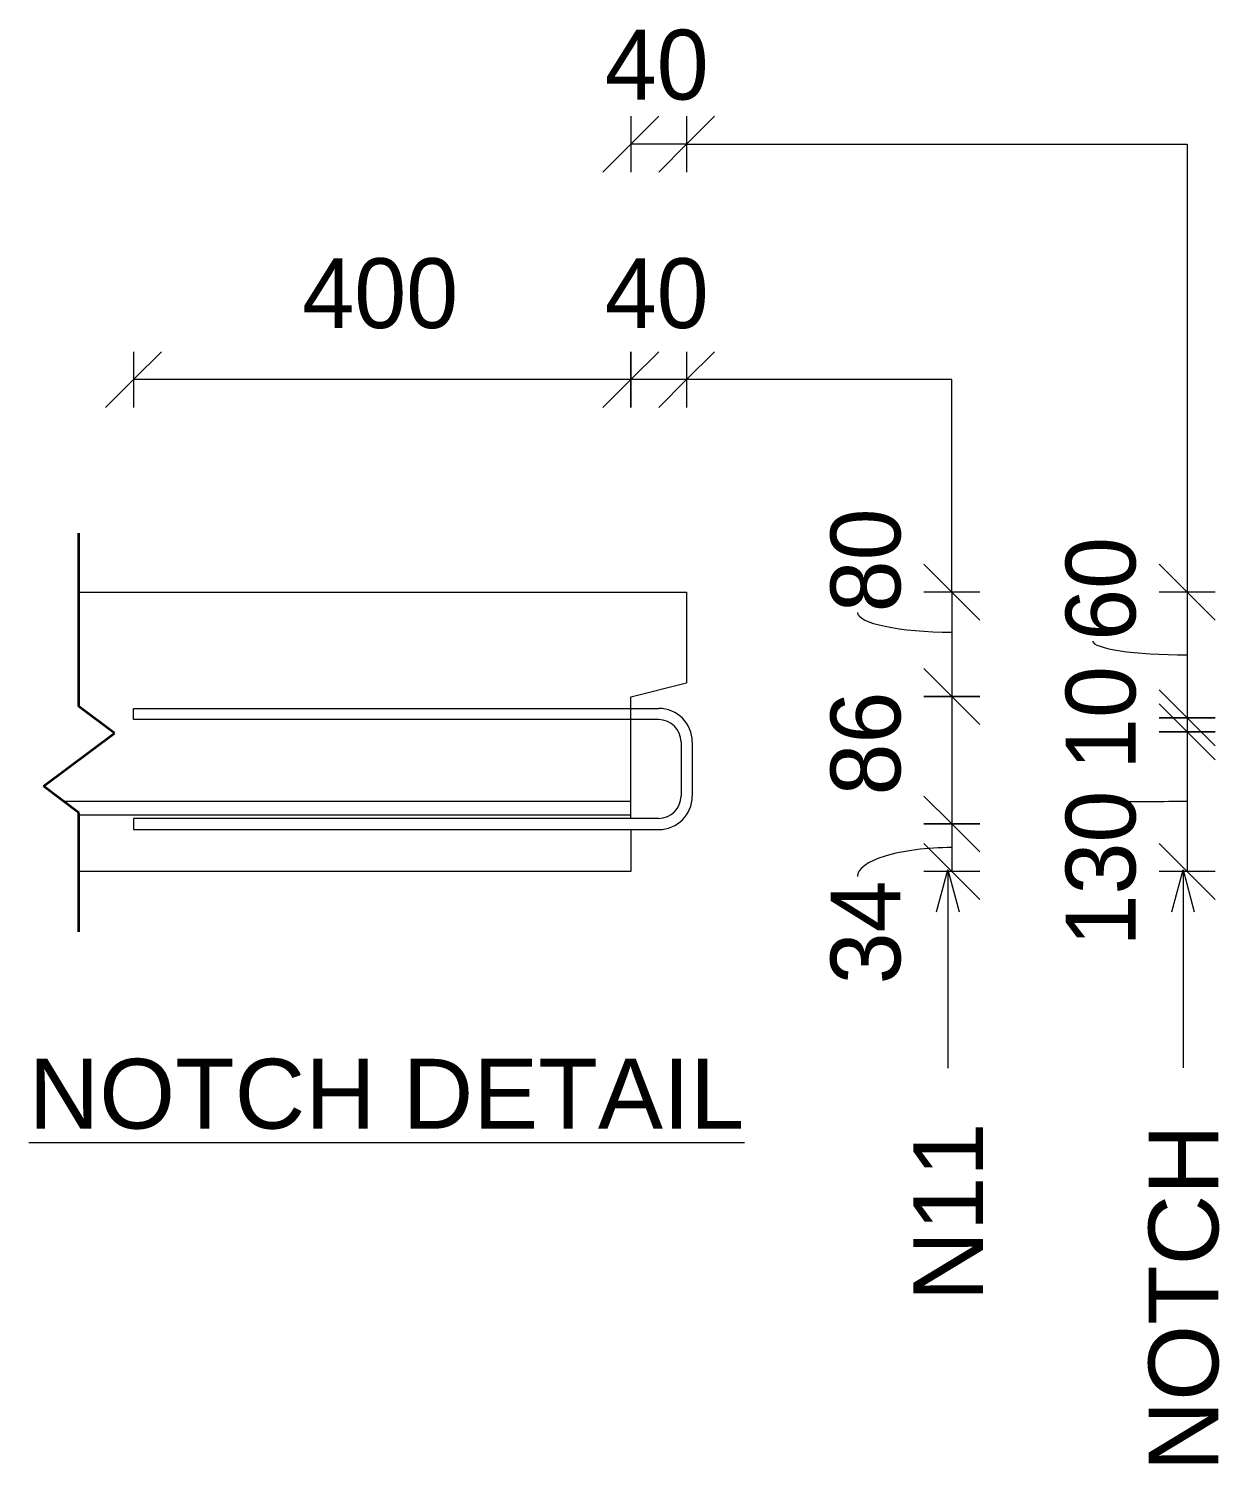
# Model space of a CAD drawing. Header units: millimetres. Extents: x -7945 to 7565, y 1067 to 22619.
# Drawn here: x 2342 to 3194, y 17512 to 18539 of the extents above; entities that cross this region are included whole.
import ezdxf

# ---------------------------------------------------------------- set-up
doc = ezdxf.new("R2010")
doc.units = ezdxf.units.MM
doc.layers.add('A-DETL', color=90, linetype='Continuous', lineweight=18)
doc.layers.add('G-ANNO-TEXT', color=231, linetype='Continuous', lineweight=9)
doc.styles.add('Arial_1', font='arial.ttf', dxfattribs={"height": 50})
doc.styles.add('Nirmala UI Semilight_1', font='NirmalaS.ttf', dxfattribs={"height": 50})

msp = doc.modelspace()

# ---------------------------------------------------------------- linework, layer by layer
at = {"layer": 'A-DETL', "color": 7}
for p, q in [((2773.1, 18456.1), (2793.1, 18476.1)), ((2773.1, 18476.1), (2773.1, 18456.1)), ((2833.1, 18476.1), (2813.1, 18456.1)), ((2813.1, 18476.1), (2813.1, 18456.1)), ((2773.1, 18456.1), (2753.1, 18436.1)), ((2813.1, 18456.1), (2773.1, 18456.1)), ((2773.1, 18456.1), (2773.1, 18436.1)), ((2813.1, 18456.1), (2793.1, 18436.1)), ((2813.1, 18456.1), (2813.1, 18436.1)), ((2813.1, 18456.1), (3171.3, 18456.1)), ((3171.3, 18456.1), (3171.3, 18135.4)), ((2417.1, 18307.5), (2417.1, 18287.5)), ((2417.1, 18287.5), (2437.1, 18307.5)), ((2773.1, 18287.5), (2773.1, 18307.5)), ((2773.1, 18307.5), (2773.1, 18287.5)), ((2773.1, 18287.5), (2793.1, 18307.5)), ((2793.1, 18307.5), (2773.1, 18287.5)), ((2813.1, 18307.5), (2813.1, 18287.5)), ((2813.1, 18287.5), (2833.1, 18307.5)), ((2417.1, 18287.5), (2397.1, 18267.5)), ((2773.1, 18287.5), (2417.1, 18287.5)), ((2417.1, 18287.5), (2417.1, 18267.5)), ((2773.1, 18287.5), (2753.1, 18267.5)), ((2753.1, 18267.5), (2773.1, 18287.5)), ((2813.1, 18287.5), (2773.1, 18287.5)), ((2773.1, 18287.5), (2773.1, 18267.5)), ((2773.1, 18267.5), (2773.1, 18287.5)), ((2793.1, 18267.5), (2813.1, 18287.5)), ((2813.1, 18287.5), (2813.1, 18267.5)), ((3003, 18287.5), (2813.1, 18287.5)), ((3003, 18135.4), (3003, 18287.5)), ((3003, 18135.4), (2983, 18155.4)), ((3171.3, 18135.4), (3151.3, 18155.4)), ((2378.1, 18135.4), (2813.1, 18135.4)), ((2813.1, 18135.4), (2813.1, 18070.4)), ((3003, 18135.4), (2983, 18135.4)), ((3023, 18115.4), (3003, 18135.4)), ((3003, 18135.4), (3003, 18060.6)), ((3023, 18135.4), (3003, 18135.4)), ((3171.3, 18135.4), (3151.3, 18135.4)), ((3191.3, 18115.4), (3171.3, 18135.4)), ((3171.3, 18135.4), (3171.3, 18045.4)), ((3191.3, 18135.4), (3171.3, 18135.4)), ((3003, 18060.6), (2983, 18080.6)), ((2983, 18080.6), (3003, 18060.6)), ((2773.1, 18060.4), (2813.1, 18070.4)), ((2773.1, 17973.4), (2773.1, 18060.4)), ((3003, 18060.6), (2983, 18060.6)), ((2983, 18060.6), (3003, 18060.6)), ((3003, 18060.6), (3023, 18060.6)), ((3023, 18060.6), (3003, 18060.6)), ((3003, 18060.6), (3023, 18040.6)), ((3023, 18040.6), (3003, 18060.6)), ((3003, 18060.6), (3003, 17969.4)), ((3171.3, 18045.4), (3151.3, 18065.4)), ((3151.3, 18065.4), (3171.3, 18045.4)), ((3171.3, 18035.4), (3151.3, 18055.4)), ((3151.3, 18055.4), (3171.3, 18035.4)), ((2417.1, 18044.1), (2417.1, 18052.1)), ((2417.1, 18052.1), (2793.1, 18052.1)), ((3171.3, 18045.4), (3151.3, 18045.4)), ((3151.3, 18045.4), (3171.3, 18045.4)), ((3171.3, 18045.4), (3191.3, 18045.4)), ((3191.3, 18045.4), (3171.3, 18045.4)), ((3171.3, 18045.4), (3191.3, 18025.4)), ((3191.3, 18025.4), (3171.3, 18045.4)), ((3171.3, 18045.4), (3171.3, 18035.4)), ((2793.1, 18044.1), (2417.1, 18044.1)), ((3171.3, 18035.4), (3151.3, 18035.4)), ((3151.3, 18035.4), (3171.3, 18035.4)), ((3171.3, 18035.4), (3191.3, 18035.4)), ((3191.3, 18035.4), (3171.3, 18035.4)), ((3171.3, 18035.4), (3191.3, 18015.4)), ((3191.3, 18015.4), (3171.3, 18035.4)), ((3171.3, 18035.4), (3171.3, 17935.4)), ((2809.1, 18028.1), (2809.1, 17989.4)), ((2817.1, 18028.1), (2817.1, 17989.4)), ((2773.1, 17985.6), (2367.1, 17985.6)), ((3003, 17969.4), (2983, 17989.4)), ((2983, 17989.4), (3003, 17969.4)), ((2773.1, 17975.6), (2378.1, 17975.6)), ((2793.1, 17973.4), (2417.1, 17973.4)), ((2417.1, 17973.4), (2417.1, 17965.4)), ((2417.1, 17965.4), (2793.1, 17965.4)), ((2773.1, 17965.4), (2773.1, 17935.4)), ((3003, 17969.4), (2983, 17969.4)), ((2983, 17969.4), (3003, 17969.4)), ((3003, 17969.4), (3023, 17969.4)), ((3023, 17969.4), (3003, 17969.4)), ((3003, 17969.4), (3023, 17949.4)), ((3023, 17949.4), (3003, 17969.4)), ((3003, 17969.4), (3003, 17935.4)), ((3003, 17935.4), (2983, 17955.4)), ((3171.3, 17935.4), (3151.3, 17955.4)), ((2773.1, 17935.4), (2378.1, 17935.4)), ((3003, 17935.4), (2983, 17935.4)), ((2992, 17906.5), (3000.1, 17936.5)), ((3000.1, 17936.5), (3000.1, 17796)), ((3000.1, 17936.5), (3008.1, 17906.5)), ((3023, 17935.4), (3003, 17935.4)), ((3003, 17935.4), (3023, 17915.4)), ((3171.3, 17935.4), (3151.3, 17935.4)), ((3160.4, 17906.5), (3168.4, 17936.5)), ((3168.4, 17936.5), (3168.4, 17796)), ((3168.4, 17936.5), (3176.4, 17906.5)), ((3191.3, 17935.4), (3171.3, 17935.4)), ((3171.3, 17935.4), (3191.3, 17915.4)), ((3000.1, 17796), (3000.1, 17794.6)), ((3168.4, 17796), (3168.4, 17794.7))]:
    msp.add_line(p, q, dxfattribs=at)
at = {"layer": 'A-DETL', "color": 250, "lineweight": 35}
for p, q in [((2378.1, 18053.5), (2378.1, 18177.5)), ((2403.5, 18034.5), (2378.1, 18053.5)), ((2352.7, 17996.4), (2403.5, 18034.5)), ((2378.1, 17977.3), (2352.7, 17996.4)), ((2378.1, 17892.3), (2378.1, 17977.3))]:
    msp.add_line(p, q, dxfattribs=at)
at = {"layer": 'A-DETL', "color": 7}
for centre, radius, start, end in [((2793.1, 18028.1), 24, 0, 90), ((2793.1, 18028.1), 16, 0, 90), ((2793.1, 17989.4), 16, 270, 0), ((2793.1, 17989.4), 24, 270, 0)]:
    msp.add_arc(centre, radius, start, end, dxfattribs=at)
for centre, ratio, start_param, end_param in [((3003, 18120.9), 0.209345, 3.141593, 4.712389), ((3171.3, 18100.5), 0.149102, 3.141593, 4.712389), ((3171.3, 17984.5), 0.013219, 1.570796, 3.141593), ((3003, 17931.8), 0.305683, 1.570796, 3.141593)]:
    msp.add_ellipse(centre, major_axis=(67.6, 0), ratio=ratio, start_param=start_param, end_param=end_param, dxfattribs=at)

# ---------------------------------------------------------------- texts
at = {"layer": 'G-ANNO-TEXT', "color": 7, "char_height": 50, "attachment_point": 1}
for s, insert, width, style in [('40', (2754.5, 18538), 91.392, 'Nirmala UI Semilight_1'), ('400', (2538, 18374.4), 136.287, 'Nirmala UI Semilight_1'), ('40', (2754.5, 18374.4), 91.392, 'Nirmala UI Semilight_1'), ('\\LNOTCH DETAIL', (2342.2, 17801.3), 622.11, 'Arial_1')]:
    msp.add_mtext(s, dxfattribs=dict(at, insert=insert, width=width, style=style))
at = {"layer": 'G-ANNO-TEXT', "color": 7, "char_height": 50, "attachment_point": 1, "rotation": 90}
for s, insert, width, style in [('80', (2916.1, 18120.9), 89.789, 'Nirmala UI Semilight_1'), ('60', (3084.4, 18100.5), 89.789, 'Nirmala UI Semilight_1'), ('10', (3084.4, 18008.1), 76.962, 'Nirmala UI Semilight_1'), ('86', (2916.1, 17989.8), 89.789, 'Nirmala UI Semilight_1'), ('130', (3084.4, 17881.7), 121.856, 'Nirmala UI Semilight_1'), ('34', (2916.1, 17854.6), 91.392, 'Nirmala UI Semilight_1'), ('N11', (2975.3, 17627.6), 153.924, 'Arial_1'), ('NOTCH', (3143.7, 17506), 301.435, 'Arial_1')]:
    msp.add_mtext(s, dxfattribs=dict(at, insert=insert, width=width, style=style))

doc.saveas('drawing.dxf')
